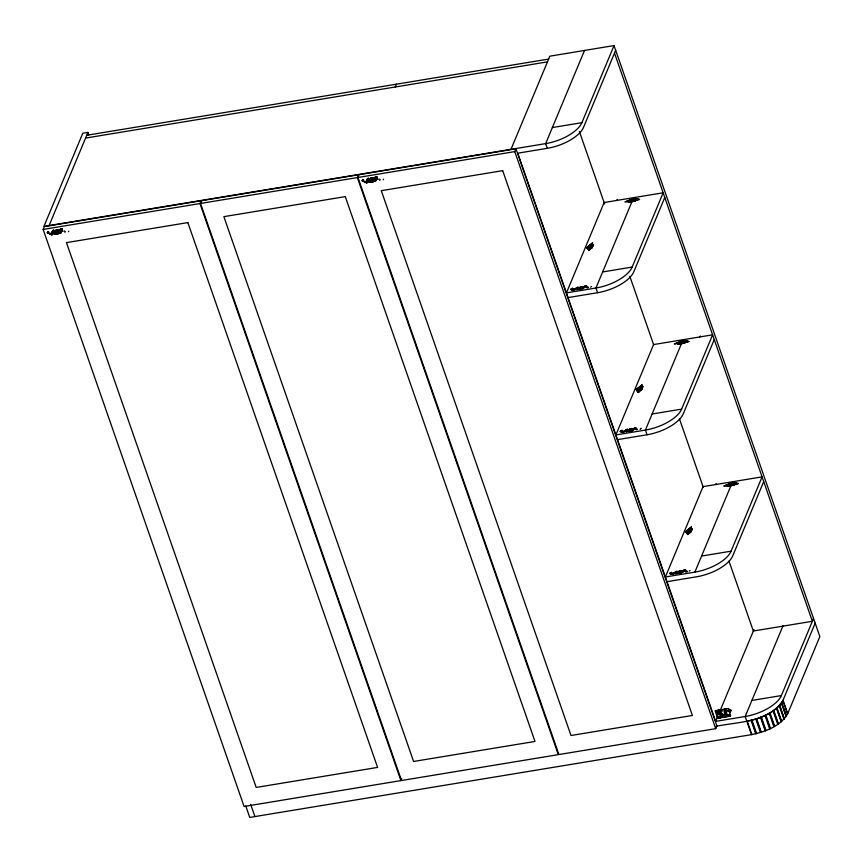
<?xml version="1.0" encoding="UTF-8"?>
<svg xmlns="http://www.w3.org/2000/svg" width="863" height="863" viewBox="0 0 863 863"><rect width="100%" height="100%" fill="white"/><g stroke="black" fill="none" stroke-linecap="round" stroke-linejoin="round"><path stroke-width="1.29" d="M43.15 229.429L44.326 226.613L201.133 200.745L199.968 203.549L400.917 780.605L244.1 806.484L43.15 229.429L199.968 203.549M49.094 225.545L87.961 132.373L82.794 133.226L43.937 226.397L545.664 143.614A31.672 13.937 -19.2 0 0 581.878 122.686L614.035 45.577L549.839 56.171L510.982 149.342M200.55 203.452L201.726 200.648L358.544 174.768L357.368 177.584L558.318 754.64L401.511 780.508L200.55 203.452L357.368 177.584M395.222 86.99L396.397 84.186M357.962 177.487L359.127 174.671L515.945 148.803L716.894 725.859L715.729 728.674L558.911 754.542L357.962 177.487L514.779 151.618L515.945 148.803M584.521 50.453L545.664 143.614L547.304 148.317L517.757 153.193L715.654 721.382L745.168 716.506A31.672 13.937 -19.2 0 0 781.371 695.578L813.539 618.469M615.675 50.281L583.507 127.39A31.672 13.937 -19.2 0 1 547.304 148.317M616.829 200.432L617.228 199.45M633.636 197.659L595.945 288.015L597.584 292.719L568.07 297.584M400.917 780.605L401.694 778.739M632.158 267.088L663.151 192.794L604.122 202.525L566.43 292.881L595.945 288.015A31.672 13.937 -19.2 0 0 632.158 267.088L602.644 271.953M664.78 197.487L633.798 271.78A31.672 13.937 -19.2 0 1 597.584 292.719M683.097 339.709L645.416 430.065L647.045 434.769L617.541 439.634M699.904 336.937L700.314 335.955M681.63 409.127L712.611 334.833L653.582 344.574L615.902 434.93L645.416 430.065A31.672 13.937 -19.2 0 0 681.63 409.127L652.115 414.003M714.251 339.537L683.259 413.83A31.672 13.937 -19.2 0 1 647.045 434.769M715.761 484.531L716.161 483.55M694.877 572.115A31.672 13.937 -19.2 0 0 731.09 551.177L762.083 476.883L703.054 486.624L665.362 576.98L694.877 572.115L732.568 481.759M763.712 481.586L732.73 555.88A31.672 13.937 -19.2 0 1 696.517 576.808L667.002 581.684M715.654 721.382L717.725 716.409M720.314 710.195L753.992 629.451M782.989 625.826L745.168 716.506L751.479 734.64C765.082 731.802 780.4 726.409 787.692 713.712L819.85 636.603L614.035 45.577M815.168 623.172L783.011 700.281C769.278 722.245 738.448 721.802 716.258 726.247M60.13 233.442L61.046 231.985M374.93 181.5L375.858 180.043M56.602 234.024L57.152 233.15M371.414 182.082L371.964 181.219M47.292 232.417L47.767 231.672M47.238 232.837L48.134 231.446M48.091 232.913L48.608 232.104M48.155 233.172L48.857 232.071M48.242 233.398L48.608 232.816M49.396 234.046L49.925 233.215M49.676 233.959L50.043 233.377M50.151 234.628L51.003 233.28M52.255 231.316L52.848 230.378M50.529 234.38L50.96 233.7M52.125 231.867L53.107 230.345M52.007 232.427L53.355 230.302M51.877 232.978L53.603 230.259M51.748 233.528L53.83 230.259M51.618 234.078L53.182 231.629M53.366 231.338L53.927 230.453M51.5 234.628L53.085 232.136M53.463 231.543L54.035 230.648M51.575 234.855L52.988 232.643M53.56 231.737L54.132 230.842M51.834 234.812L53.053 232.902M53.657 231.942L54.24 231.036M52.082 234.768L53.301 232.859M53.754 232.147L54.337 231.23M52.33 234.725L52.697 234.164M52.977 233.711L53.549 232.816M53.851 232.341L54.434 231.424M53.226 233.668L53.797 232.773M53.948 232.546L54.542 231.608M53.484 233.625L54.639 231.802M53.733 233.593L54.747 231.996M55.728 230.443L56.117 229.838M53.981 233.549L54.844 232.19M55.771 230.745L56.365 229.806M54.24 233.506L54.952 232.384M55.804 231.036L56.613 229.763M54.423 233.56L55.049 232.579M55.847 231.327L56.872 229.72M54.52 233.765L55.146 232.773M55.879 231.618L57.12 229.677M54.617 233.97L55.254 232.967M55.922 231.92L57.368 229.644M54.714 234.164L55.351 233.161M55.955 232.212L56.85 230.809M57.098 230.41L57.605 229.612M54.844 234.315L55.459 233.355M55.998 232.503L56.893 231.101M57.346 230.378L57.843 229.601M55.092 234.272L55.556 233.549M56.03 232.805L56.926 231.392M57.562 230.389L58.058 229.623M56.073 233.096L57.163 231.381M57.745 230.464L58.242 229.666M56.106 233.388L57.422 231.316M57.875 230.604L58.425 229.741M56.149 233.679L57.044 232.276M57.163 232.082L57.724 231.208M57.94 230.853L58.587 229.849M56.181 233.981L57.077 232.568M57.411 232.039L58.716 229.99M56.354 234.067L57.12 232.859M57.659 232.007L58.835 230.151M57.875 232.018L58.932 230.356M56.85 233.981L57.411 233.107M58.048 232.104L58.986 230.637M57.098 233.938L57.659 233.064M58.188 232.244L58.598 231.586M59.676 229.903L60.13 229.18M57.357 233.895L57.929 232.988M58.263 232.471L58.781 231.662M59.709 230.194L60.378 229.137M57.605 233.862L58.943 231.759M59.752 230.486L60.637 229.094M57.853 233.819L59.083 231.877M59.784 230.788L60.885 229.051M58.112 233.765L59.213 232.039M59.827 231.079L61.133 229.019M58.382 233.7L59.31 232.233M59.86 231.37L61.381 228.975M58.662 233.614L59.374 232.492M59.903 231.662L60.82 230.216M61.079 229.817L61.64 228.932M59.935 231.964L60.863 230.507M61.327 229.774L61.888 228.889M59.979 232.255L60.928 230.766M61.575 229.731L62.136 228.846M60.011 232.546L61.176 230.723M61.823 229.687L62.33 228.889M60.054 232.848L61.424 230.68M60.086 233.139L61.003 231.683M61.111 231.532L61.672 230.637M61.359 231.489L61.931 230.594M60.367 233.398L61.09 232.276M61.607 231.446L62.179 230.55M60.615 233.366L61.122 232.568M61.866 231.403L62.427 230.518M62.114 231.36L62.503 230.745M63.894 231.381L64.272 230.788M64.887 232.298L65.394 231.511M362.093 180.475L362.568 179.731M362.05 180.906L362.935 179.504M362.902 180.971L363.42 180.173M362.967 181.241L363.668 180.13M363.053 181.457L363.42 180.874M364.208 182.104L364.736 181.273M364.488 182.028L364.855 181.435M364.952 182.697L365.815 181.338M367.066 179.385L367.66 178.447M365.34 182.449L365.772 181.759M366.937 179.936L367.908 178.404M366.807 180.486L368.167 178.361M366.689 181.036L368.415 178.317M366.559 181.586L368.641 178.317M366.43 182.136L367.994 179.687M368.177 179.396L368.738 178.512M366.311 182.686L367.897 180.194M368.274 179.601L368.835 178.706M366.387 182.913L367.8 180.701M368.372 179.806L368.943 178.9M366.646 182.87L367.854 180.96M368.469 180L369.04 179.094M366.894 182.827L368.113 180.917M368.566 180.205L369.148 179.288M367.142 182.794L367.509 182.222M367.789 181.769L368.361 180.874M368.663 180.41L369.245 179.482M368.037 181.737L368.609 180.831M368.76 180.604L369.353 179.677M368.296 181.694L369.45 179.871M368.544 181.651L369.547 180.065M370.54 178.512L370.928 177.907M368.792 181.608L369.655 180.259M370.583 178.803L371.176 177.864M369.04 181.564L369.752 180.453M370.615 179.094L371.424 177.821M369.235 181.629L369.86 180.637M370.659 179.385L371.673 177.778M369.332 181.823L369.957 180.831M370.691 179.687L371.931 177.735M369.429 182.028L370.065 181.025M370.723 179.979L372.169 177.702M369.526 182.233L370.162 181.219M370.766 180.27L371.662 178.868M371.91 178.468L372.417 177.681M369.655 182.373L370.259 181.413M370.799 180.572L371.705 179.159M372.158 178.436L372.654 177.659M369.903 182.33L370.367 181.608M370.842 180.863L371.737 179.45M372.374 178.447L372.859 177.681M370.874 181.154L371.975 179.439M372.546 178.522L373.053 177.735M370.917 181.446L372.233 179.385M372.687 178.673L373.237 177.81M370.95 181.748L371.845 180.335M371.975 180.14L372.525 179.267M372.751 178.911L373.388 177.907M370.993 182.039L371.888 180.626M372.223 180.097L373.528 178.048M371.155 182.125L371.921 180.928M372.471 180.076L373.647 178.209M372.687 180.087L373.744 178.414M371.662 182.039L372.212 181.176M372.859 180.162L373.787 178.695M371.91 182.007L372.471 181.133M372.989 180.302L373.409 179.644M374.488 177.961L374.941 177.239M372.169 181.964L372.74 181.047M373.075 180.54L373.582 179.731M374.52 178.253L375.189 177.195M372.417 181.92L373.755 179.817M374.564 178.555L375.437 177.163M372.665 181.877L373.895 179.946M374.596 178.846L375.696 177.12M372.924 181.823L374.024 180.108M374.628 179.137L375.944 177.077M373.183 181.769L374.121 180.302M374.671 179.428L376.192 177.034M373.474 181.672L374.175 180.561M374.704 179.731L375.632 178.285M375.88 177.875L376.451 176.991M374.747 180.022L375.664 178.576M376.139 177.832L376.7 176.947M374.779 180.313L375.729 178.824M376.387 177.8L376.948 176.915M374.822 180.615L375.988 178.781M376.635 177.756L377.142 176.958M374.855 180.906L376.236 178.738M374.898 181.198L375.815 179.752M375.923 179.59L376.484 178.695M376.171 179.547L376.732 178.663M375.178 181.467L375.89 180.335M376.419 179.504L376.991 178.619M375.427 181.424L375.934 180.626M376.667 179.472L377.239 178.576M376.926 179.428L377.314 178.814M378.706 179.45L379.084 178.857M379.698 180.367L380.205 179.569M68.404 231.716L68.792 231.111M383.215 179.774L383.593 179.18M586.829 247.573L592.59 242.697M586.916 247.692L592.363 243.247M586.991 247.8L592.245 243.517M587.153 248.026L592.137 243.787M587.239 248.145L591.91 244.326M587.315 248.253L591.791 244.607M587.476 248.479L592.147 244.671M587.563 248.598L592.428 244.628M587.638 248.706L592.698 244.585M587.725 248.824L592.978 244.531M587.886 249.051L593.496 244.466M587.962 249.17L593.388 244.736M588.048 249.278L593.269 245.016M588.21 249.504L593.161 245.286M588.286 249.623L592.935 245.826M588.372 249.731L592.816 246.095M588.447 249.849L592.698 246.376M588.609 250.076L592.59 246.645M588.695 250.184L589.861 249.234M590.443 248.76L592.363 247.185M588.771 250.302L589.753 249.504M590.724 248.706L592.245 247.465M588.933 250.529L589.634 249.774M590.993 248.663L592.137 247.735M636.214 389.515L642.05 384.747M636.301 389.623L641.943 385.017M636.376 389.742L641.824 385.286M636.463 389.849L641.716 385.567M636.624 390.076L641.597 385.837M641.371 386.376L636.7 390.195L641.263 386.646M636.948 390.529L641.619 386.721M637.023 390.648L641.889 386.678M637.11 390.756L642.169 386.624M637.185 390.874L642.439 386.581M637.347 391.101L642.967 386.516M637.433 391.209L642.849 386.786M637.509 391.327L642.741 387.056M637.671 391.554L642.622 387.336M642.396 387.875L637.757 391.662L642.288 388.145M637.919 391.888L642.169 388.415M638.081 392.115L642.05 388.695M638.156 392.234L639.332 391.284M639.915 390.799L641.824 389.235M638.242 392.341L639.213 391.554M640.184 390.756L641.716 389.504M638.404 392.568L639.105 391.824M640.465 390.712L641.597 389.785M685.686 531.554L691.522 526.797M685.761 531.673L691.403 527.066M685.848 531.781L691.295 527.336M685.923 531.899L691.177 527.606M686.085 532.126L691.069 527.886M686.171 532.234L690.842 528.426M686.247 532.352L690.724 528.695M686.409 532.579L691.08 528.771M686.495 532.687L691.36 528.717M686.57 532.805L691.63 528.674M686.657 532.924L691.91 528.631M686.819 533.151L692.428 528.566M686.894 533.258L692.32 528.836M686.98 533.377L692.202 529.105M687.142 533.604L692.094 529.375M687.218 533.712L691.867 529.925M687.304 533.83L691.748 530.195M687.466 534.057L691.63 530.465M687.541 534.165L688.911 533.054M689.106 532.892L691.403 531.015M687.628 534.283L688.793 533.323M689.375 532.849L691.295 531.284M687.703 534.391L688.685 533.604M689.656 532.805L691.177 531.554M687.865 534.618L688.566 533.873M689.925 532.762L691.069 531.824M572.137 288.566L572.676 288.242M621.597 430.605L622.147 430.292M671.069 572.654L671.608 572.342M685.578 571.942L687.045 571.187M578.609 289.385L579.602 288.803M582.126 288.803L583.787 287.832M628.07 431.424L629.062 430.853M631.597 430.842L633.259 429.882M677.541 573.474L678.534 572.903M681.058 572.892L682.719 571.932M571.069 288.965L571.921 288.479M570.648 289.418L572.374 288.318M571.425 289.385L572.687 288.652M572.04 289.137L571.371 289.623L571.899 289.418M572.061 289.839L573.01 289.299M571.435 290.313L571.996 290.087M572.352 289.774L573.021 289.396M571.835 290.292L572.687 289.892M573.507 289.429L574.165 288.943M572.406 290.162L573.949 289.267M575.761 288.328L577.509 287.314M574.909 289.029L578.016 287.239M573.636 290.076L578.221 287.217M573.582 290.205L576.106 288.749M577.11 288.274L578.167 287.562M574.089 290.13L576.516 288.825M577.056 288.512L578.134 287.789M575.75 289.375L578.102 288.015M576.247 289.288L578.059 288.242M579.709 287.401L580.777 286.775M576.754 289.213L578.027 288.469M579.44 287.757L581.274 286.699M576.84 289.472L577.994 288.695M579.181 288.113L581.77 286.613M576.851 289.666L577.962 288.922M578.911 288.479L580.648 287.368M581.101 287.109L582.223 286.559M577.099 289.634L577.93 289.148M578.642 288.835L580.605 287.703M581.533 287.066L582.557 286.581M578.383 289.202L581.209 287.562M581.619 287.325L582.762 286.667L580.465 288.102M578.253 289.375L579.86 288.447M578.857 289.342L579.85 288.76M580.885 288.059L582.795 286.958M579.105 289.299L580.4 288.652M580.982 288.318L581.91 287.778M583.593 286.807L584.79 286.117M579.612 289.213L582.072 287.897M583.323 287.174L585.297 286.031M580.119 289.127L582.094 287.994M583.064 287.53L585.794 285.955M580.702 288.997L581.975 288.264M582.795 287.897L584.575 286.753M585.038 286.494L586.301 285.869M582.525 288.253L584.618 287.045M585.545 286.408L586.7 285.836M582.266 288.609L585.114 286.969M582.374 288.76L583.658 288.015M584.348 287.508L585.621 286.883M582.622 288.717L583.528 288.199M584.855 287.422L585.869 286.84M586.711 287.293L587.692 286.829M586.829 287.843L587.994 287.271M590.616 287.206L591.565 286.451M620.249 431.284L621.845 430.367M620.119 431.468L620.702 431.122M620.982 431.273L621.899 430.745M620.842 431.565L622.352 430.691M620.864 431.759L621.403 431.338M621.533 431.888L622.471 431.349M621.08 432.363L621.748 432.083M621.554 432.287L623.55 431.133M625.653 430.022L626.732 429.407M622.363 432.029L623.14 431.586M624.801 430.723L627.228 429.321M623.949 431.424L627.681 429.267M623.097 432.126L626.322 430.152M626.624 430.087L627.671 429.386M623.054 432.255L625.578 430.799M626.581 430.324L627.628 429.612M623.55 432.169L625.988 430.874M626.527 430.561L627.595 429.839M625.211 431.424L627.563 430.065M625.718 431.338L627.53 430.292M629.17 429.44L630.238 428.825M626.214 431.252L627.498 430.518M628.911 429.806L630.745 428.738M626.301 431.522L627.466 430.745M628.642 430.162L631.241 428.663M626.311 431.716L627.423 430.971M628.383 430.529L630.119 429.418M630.573 429.159L631.694 428.609M626.56 431.673L627.39 431.198M628.113 430.885L630.076 429.752M631.004 429.116L632.018 428.631M627.843 431.241L630.68 429.612M631.08 429.375L632.223 428.717M627.714 431.424L629.321 430.497M629.936 430.141L632.277 428.792M628.318 431.381L629.31 430.81M630.357 430.108L632.255 429.008M628.577 431.349L629.861 430.702M630.454 430.367L631.371 429.828M633.054 428.857L634.262 428.167M629.073 431.263L631.533 429.947M632.795 429.224L634.758 428.08M629.591 431.176L631.554 430.033M632.525 429.58L635.265 427.994M630.173 431.047L631.446 430.303M632.255 429.936L634.046 428.803M634.499 428.544L635.761 427.919M631.996 430.303L634.078 429.094M635.006 428.458L636.171 427.886M631.727 430.659L634.585 429.008M631.835 430.81L633.129 430.065M633.82 429.558L635.092 428.933M632.083 430.766L633 430.238M634.316 429.472L635.341 428.889M636.171 429.332L636.851 428.943M636.56 429.839L637.466 429.321M640.594 428.652L641.166 428.318M640.076 429.256L640.767 428.857M670.001 573.064L670.853 572.568M669.58 573.507L671.306 572.406M670.357 573.474L671.619 572.752M670.972 573.226L670.303 573.722L670.831 573.517M670.993 573.938L671.943 573.388M670.368 574.402L670.929 574.186M671.285 573.873L671.953 573.485M670.767 574.38L671.619 573.992M672.439 573.517L673.097 573.032M671.338 574.262L672.881 573.366M674.693 572.417L676.441 571.414M673.841 573.118L676.948 571.328M672.989 573.819L677.153 571.317M672.514 574.305L675.416 572.525M676.063 572.255L677.11 571.543M672.762 574.262L675.2 572.956M676.02 572.493L677.077 571.77M673.269 574.175L673.917 573.809M674.424 573.507L675.707 572.881M675.966 572.73L677.045 571.996M674.931 573.431L677.013 572.223M678.771 571.317L679.461 570.918M675.427 573.345L676.98 572.449M678.501 571.673L679.958 570.831M675.794 573.442L676.948 572.676M678.242 572.029L680.465 570.745M675.74 573.679L676.905 572.903M677.973 572.396L680.939 570.68M675.783 573.766L676.872 573.129M677.714 572.752L679.451 571.64M680.271 571.166L681.339 570.659M676.279 573.679L676.84 573.356M677.444 573.108L679.807 571.748M680.627 571.274L681.608 570.713M677.185 573.474L678.922 572.363M679.149 572.234L681.738 570.842M677.282 573.517L678.663 572.719M679.634 572.158L681.759 570.939M677.789 573.431L679.03 572.816M679.979 572.277L681.608 571.22M682.655 570.723L683.474 570.249M678.286 573.356L680.939 571.921M682.385 571.09L683.981 570.173M678.793 573.269L681.004 571.996M682.126 571.446L684.478 570.087M679.332 573.161L681.004 572.201M681.856 571.802L684.985 570.001M680.109 572.924L680.648 572.611M681.597 572.169L683.388 571.026M684.219 570.54L685.481 569.925M681.328 572.525L683.798 571.101M684.726 570.465L685.632 569.936M681.198 572.708L682.849 571.748M683.032 571.651L684.305 571.015M681.306 572.849L682.59 572.104M683.539 571.565L684.801 570.939M684.035 571.479L684.737 571.079M685.47 571.586L686.624 570.918M689.17 571.101L690.066 570.583M588.426 287.444L587.811 287.864M687.358 571.533L686.819 571.942M624.855 201.953L633.518 198.501M625.858 201.78L633.733 198.533M626.355 201.705L634.176 198.598M627.358 201.532L634.607 198.663M628.361 201.37L634.834 198.695M628.512 201.554L635.265 198.77M628.447 201.705L635.481 198.803M628.329 202.007L635.923 198.868M628.264 202.158L636.139 198.9M628.242 202.287L636.581 198.965M629.246 202.125L636.797 198.997M629.742 202.039L637.239 199.073M630.745 201.877L637.671 199.137M631.748 201.715L637.897 199.17M632.245 201.629L638.329 199.234M633.248 201.467L636.02 200.313M636.862 199.968L638.544 199.267M633.744 201.381L635.955 200.464M637.358 199.882L638.987 199.342M634.747 201.219L635.826 200.766M638.361 199.72L639.203 199.375M638.857 199.644L639.645 199.439M674.327 343.992L682.762 340.507M674.823 343.916L683.205 340.583M675.826 343.754L683.636 340.648M676.819 343.582L683.863 340.68M677.326 343.506L684.294 340.745M678.038 343.452L684.51 340.777M677.919 343.754L684.952 340.853M677.854 343.906L685.168 340.885M677.725 344.208L685.61 340.95M677.703 344.337L686.042 341.014M678.706 344.175L686.268 341.047M679.213 344.089L686.7 341.112M680.206 343.927L686.926 341.155M680.713 343.841L687.358 341.219M681.705 343.679L687.574 341.252M682.212 343.593L685.546 342.212M685.826 342.104L688.016 341.317M683.216 343.431L685.416 342.514M686.829 341.931L688.232 341.349M683.712 343.345L685.362 342.665M687.326 341.856L688.674 341.424M688.329 341.683L689.106 341.489M723.787 486.042L732.234 482.557M724.284 485.966L732.665 482.622M725.287 485.793L732.881 482.654M725.794 485.718L733.323 482.73M726.786 485.545L733.539 482.762M727.293 485.47L733.982 482.827M727.444 485.653L734.197 482.859M727.326 485.955L734.64 482.924M727.196 486.247L735.071 483M727.175 486.387L735.298 483.032M727.671 486.301L735.729 483.097M728.674 486.139L735.945 483.129M729.17 486.052L736.387 483.194M730.174 485.891L736.603 483.237M730.681 485.804L737.045 483.302M731.673 485.642L735.017 484.262M735.298 484.143L737.477 483.366M732.676 485.481L734.888 484.564M736.29 483.981L737.703 483.399M733.172 485.394L734.823 484.715M736.797 483.895L738.135 483.463M737.789 483.733L738.361 483.496M86.753 135.264L548.631 59.062M85.577 138.08L547.466 61.877M552.363 127.551L581.878 122.686M701.576 556.042L731.09 551.177M751.867 700.443L781.371 695.578M751.479 734.64L249.752 817.423L245.772 805.977M614.499 53.096L812.363 621.284L753.334 631.026L728.987 561.112M787.692 713.712L783.011 700.281A31.672 13.937 -19.2 0 1 746.797 721.209M782.892 700.497L787.563 713.938M781.727 702.622L786.409 716.053M781.598 702.849L786.279 716.279M781.414 703.075L786.096 716.517M779.688 705.244L784.359 718.685M779.494 705.481L784.176 718.911M579.375 131.478L604.607 203.927M629.839 276.376L653.744 345.017M679.418 418.749L703.313 487.39M779.257 705.707L783.938 719.138M776.991 707.865L781.673 721.306M776.754 708.102L781.436 721.533M776.463 708.329L781.144 721.759M773.733 710.422L778.404 723.852M773.442 710.648L778.113 724.079M773.108 710.864L777.779 724.294M769.969 712.849L774.64 726.279M769.634 713.065L774.305 726.495M769.267 713.259L773.938 726.689M765.794 715.082L770.476 728.512M765.427 715.276L770.109 728.706M765.028 715.449L769.71 728.879M761.328 717.077L765.999 730.508M760.929 717.25L765.61 730.681M760.519 717.39L765.201 730.832M756.657 718.771L761.339 732.202M756.247 718.922L760.929 732.353M755.826 719.03L760.508 732.471M751.921 720.13L756.592 733.561M751.5 720.249L756.182 733.679M751.09 720.335L755.761 733.766M747.218 721.123L751.889 734.553M514.779 151.618L715.729 728.674M87.961 132.373L88.846 134.919M250.658 804.359L254.919 816.571M730.681 710.098L730.767 710.939M730.411 710.141L730.497 710.993M730.13 710.195L730.227 711.036M729.861 710.238L730.066 712.191M730.184 714.445L730.335 715.934M729.505 709.462L729.796 712.245M729.861 714.499L730.012 715.988M729.526 714.553L729.688 716.042M728.922 709.257L729.127 711.209M728.652 709.3L728.728 710.022M728.771 710.411L728.857 711.263M729.203 714.607L729.354 716.096M728.501 710.465L728.588 711.306M728.868 714.661L729.03 716.15M728.221 710.508L728.318 711.349M728.545 714.715L728.706 716.204M727.951 710.551L728.038 711.392M728.221 714.769L728.372 716.258M727.887 714.823L728.048 716.312M727.563 714.877L727.714 716.366M727.239 714.931L727.39 716.419M726.905 714.985L727.067 716.473M725.956 709.041L726.732 716.527M725.621 709.095L726.409 716.581M725.298 709.149L726.085 716.635M724.974 709.203L725.751 716.689M724.64 709.257L725.427 716.743M724.316 709.321L725.093 716.797M724.046 709.364L724.834 716.851M723.172 714.747L723.248 715.513M722.04 709.839L722.137 710.842M722.439 713.669L723.032 716.171M721.705 709.828L721.856 711.295M722.083 713.442L722.439 716.883M721.371 709.818L721.522 711.263M721.727 713.27L722.126 717.11M721.037 709.807L721.177 711.22M721.382 713.162L721.813 717.293M720.702 709.818L720.853 711.231M721.037 713.065L721.5 717.433M720.368 709.861L720.519 711.252M720.691 712.957L721.177 717.552M720.357 712.892L720.562 714.877M720.67 715.869L720.853 717.638M719.71 709.925L719.861 711.36M720.012 712.816L720.206 714.693M720.357 716.085L720.529 717.714M719.386 709.969L719.537 711.446M719.666 712.719L719.861 714.575M720.044 716.236L720.206 717.789M719.052 710.033L719.224 711.608M719.321 712.611L719.526 714.499M719.71 716.322L719.871 717.811M719.386 716.409L719.537 717.843M718.728 710.109L719.181 714.435M718.404 710.217L718.847 714.37M719.062 716.419L719.213 717.876M718.092 710.335L718.501 714.294M718.728 716.43L718.879 717.908M717.768 710.508L718.156 714.197M718.394 716.441L718.545 717.908M717.455 710.702L717.811 714.046M718.059 716.387L718.21 717.887M717.153 710.972L717.455 713.852M717.714 716.333L717.876 717.865M716.862 711.371L717.088 713.474M717.38 716.279L717.541 717.843M716.581 711.889L716.689 712.849M729.203 709.203L729.515 712.288M726.225 708.998L726.851 714.995M720.044 709.893L720.184 711.274M730.961 710.055L731.037 710.896M187.864 222.589L66.473 242.622L256.192 787.444L377.595 767.412L187.864 222.589M345.276 196.624L223.873 216.656L413.604 761.468L534.995 741.446L345.276 196.624M502.676 170.658L381.284 190.68L571.004 735.503L692.406 715.47L502.676 170.658M728.124 708.523L715.049 710.681L717.671 718.199L730.745 716.042L728.124 708.523"/></g></svg>
